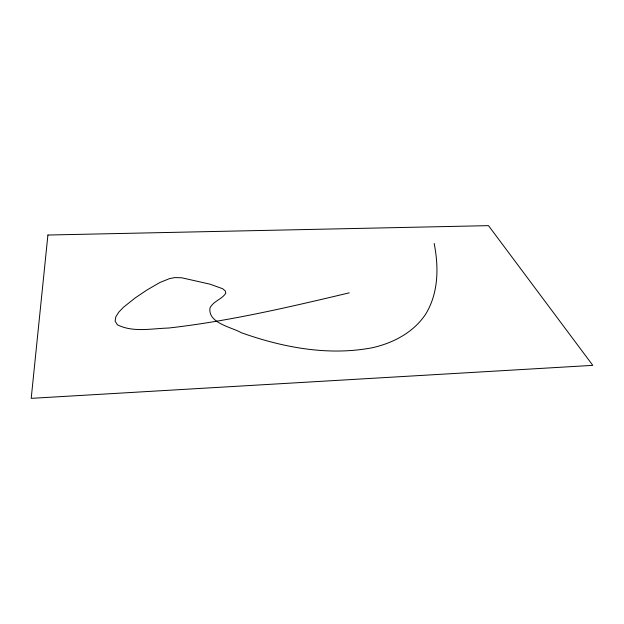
<?xml version="1.0" encoding="UTF-8"?>
<svg xmlns="http://www.w3.org/2000/svg" width="624" height="624" viewBox="0 0 624 624"><rect width="100%" height="100%" fill="white"/><g stroke="black" fill="none" stroke-linecap="round" stroke-linejoin="round"><path stroke-width="0.94" d="M349.237 292.851C289.505 307.016 229.531 321.173 168.441 328.052C151.648 328.497 133.115 332.678 117.421 324.815L115.12 321.149L115.799 316.844L118.794 312.125L123.466 307.25L135.33 297.827L146.819 290.09L159.939 282.477L169.541 278.608L174.743 277.594L181.763 277.781L210.085 284.193L222.612 288.709L225.233 290.831L225.81 293.171C221.965 299.411 213.221 301.103 209.96 308.006C207.893 323.255 231.465 327.015 241.207 332.678C282.82 347.49 328.185 356.117 372.115 347.779C393.151 343.122 413.525 332.475 425.669 314.145C438.61 293.007 438.828 267.103 434.171 243.454M47.908 235.03L31.2 398.354L592.8 365.36L488.498 225.646L47.908 235.03"/></g></svg>
